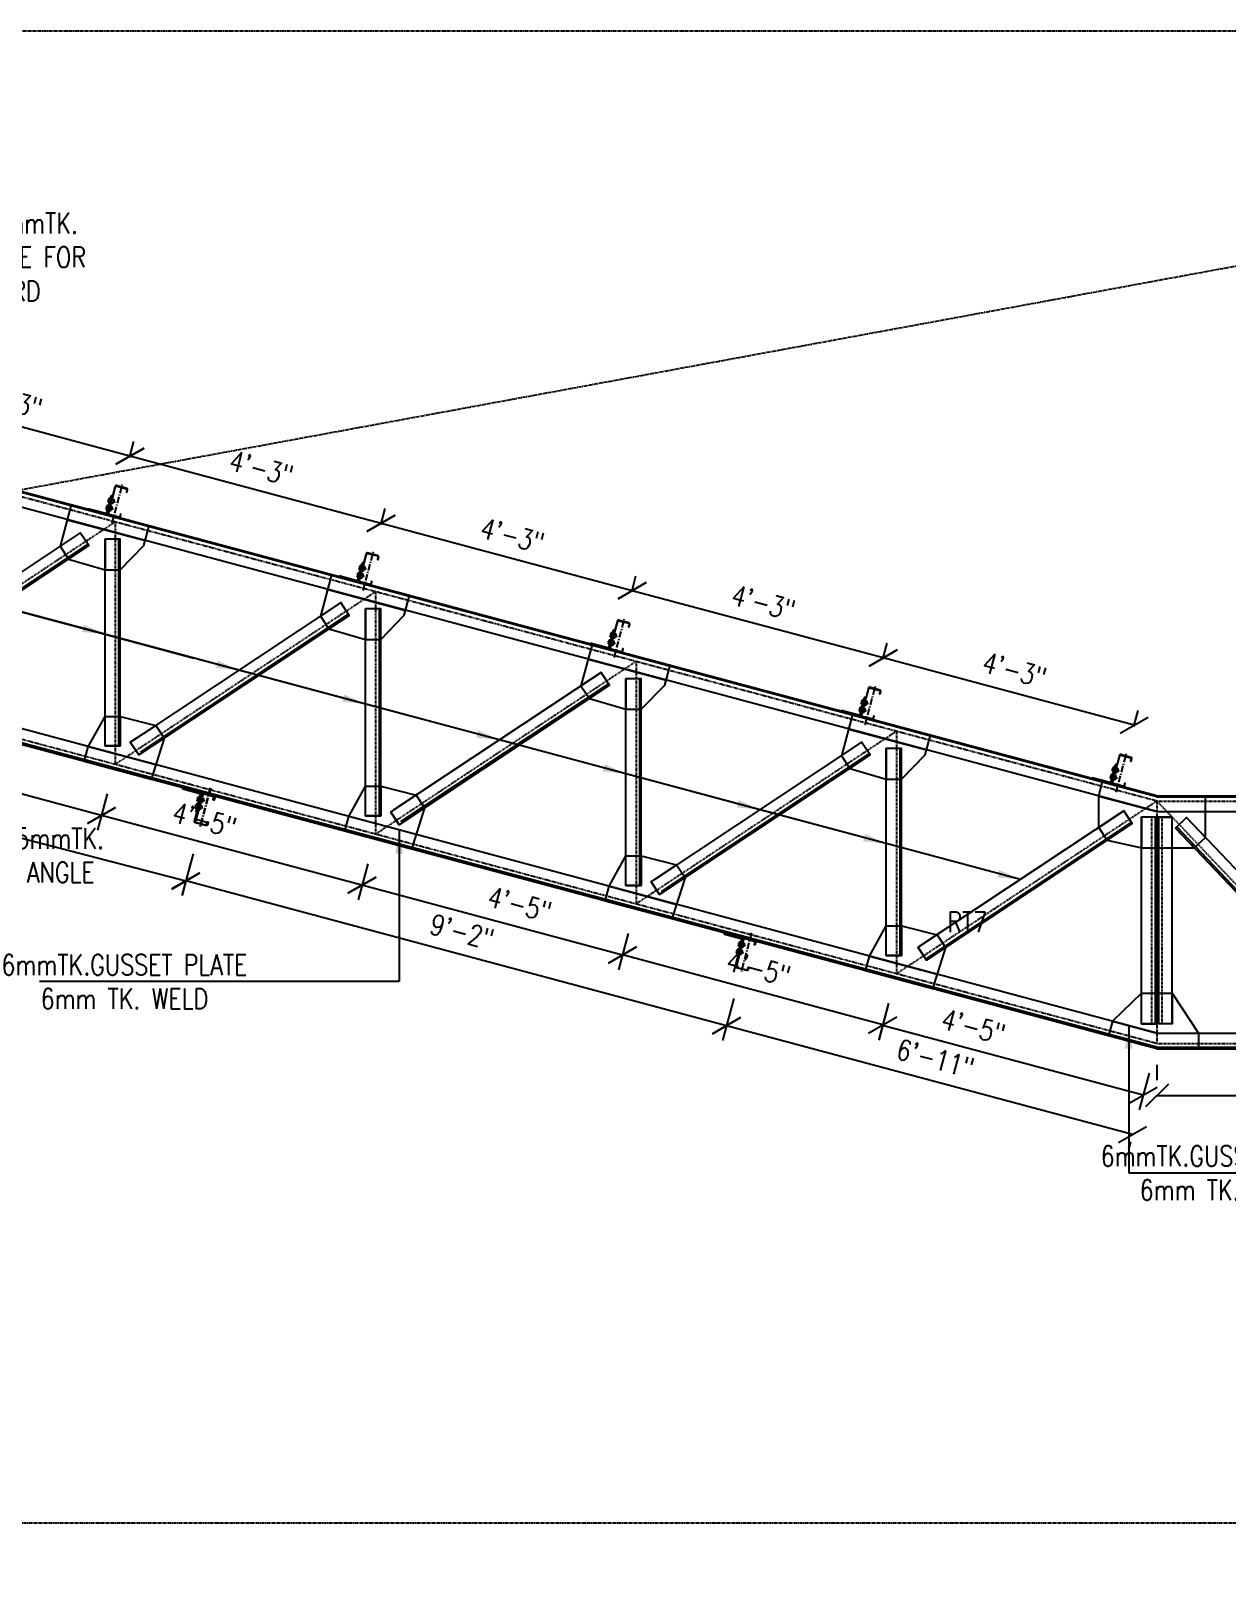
# Model space of a CAD drawing. Extents: x -95606 to 113309, y -42160 to -940.
# Drawn here: x 104867.7 to 105102.7, y -20082.2 to -19780.6 of the extents above; entities that cross this region are included whole.
import ezdxf

# ---------------------------------------------------------------- set-up
doc = ezdxf.new("R2010")
doc.units = 0
doc.header["$LTSCALE"] = 0.02
doc.header["$MEASUREMENT"] = 0
doc.header["$PDMODE"] = 3
doc.header["$PDSIZE"] = -2
for name, pattern in [('CENTER', [50.8, 31.75, -6.35, 6.35, -6.35]), ('CENTERX2', [101.6, 63.5, -12.7, 12.7, -12.7]), ('DASHEDX2', [1.5, 1, -0.5])]:
    doc.linetypes.add(name, pattern=pattern)
doc.layers.get('0').update_dxf_attribs({"linetype": 'CONTINUOUS'})
doc.layers.get('DEFPOINTS').update_dxf_attribs({"linetype": 'CONTINUOUS'})
for name, color, linetype in [('A-C PURLIN', 1, 'CONTINUOUS'), ('A-GRID', 7, 'CENTERX2'), ('A-OL', 2, 'CONTINUOUS'), ('A-WELD', 6, 'CONTINUOUS'), ('dimentions', 8, 'CONTINUOUS'), ('EXLINE', 33, 'CONTINUOUS'), ('G-GRID', 7, 'CENTERX2'), ('GUSSET', 1, 'CONTINUOUS'), ('OL', 2, 'CONTINUOUS'), ('S-DIM', 7, 'CONTINUOUS'), ('S-TXT', 2, 'CONTINUOUS')]:
    doc.layers.add(name, color=color, linetype=linetype)
doc.layers.add('Layer4', color=4, linetype='CONTINUOUS', lineweight=25)
doc.styles.add('style9', font='romans.shx', dxfattribs={"width": 0.8, "height": 4})
doc.dimstyles.new('TEXT-14', dxfattribs={"dimtxt": 4, "dimasz": 4.5, "dimexe": 3, "dimexo": 6, "dimgap": 2, "dimtad": 1, "dimdec": 0, "dimrnd": 0.5, "dimzin": 1, "dimdsep": 46, "dimlunit": 4, "dimtxsty": 'style9', "dimblk": 'OBLIQUE', "dimcen": 72.09, "dimclrd": 1, "dimclre": 1, "dimclrt": 2, "dimadec": 0, "dimazin": 0, "dimtfac": 1, "dimtdec": 0, "dimtofl": 0, "dimtmove": 0, "dimatfit": 3, "dimfxl": 1, "dimfrac": 2, "dimtolj": 1, "dimtzin": 0, "dimlwd": -1, "dimarcsym": 0})

# ---------------------------------------------------------------- blocks, each defined once
blk = doc.blocks.new('A BOLT')
at = {"layer": 'GUSSET'}
h = blk.add_hatch(dxfattribs=at)
h.set_pattern_fill('LINE', color=8, scale=12.375, angle=107, style=0)
h.set_pattern_definition([(286.416, (-3737.1646, 76954.9778), (1.483816784, 0.437161318), [])])
edge = h.paths.add_edge_path()
edge.add_line((7, -1.2), (11.8, 0.3))
edge.add_ellipse((11.2, 2.4), major_axis=(1.59, 1.59), ratio=1, start_angle=241.416, end_angle=331.416)
edge.add_line((13.3, 3.1), (13.1, 3.8))
edge.add_line((13.1, 3.8), (12.9, 4.6))
edge.add_ellipse((10.7, 3.9), major_axis=(1.59, 1.59), ratio=1, start_angle=331.416, end_angle=421.416)
edge.add_line((10.1, 6.1), (7.5, 5.3))
edge.add_line((7.5, 5.3), (5.3, 4.7))
edge.add_ellipse((5.9, 2.5), major_axis=(1.59, 1.59), ratio=1, start_angle=331.416, end_angle=421.416, ccw=False)
edge.add_line((8, 3.1), (8.3, 2.4))
edge.add_line((8.3, 2.4), (8.5, 1.6))
edge.add_ellipse((6.3, 1), major_axis=(1.59, 1.59), ratio=1, start_angle=241.416, end_angle=331.416, ccw=False)
at = {"layer": 'A-GRID'}
blk.add_line((15.8, 4.6), (-20.1, -5.9), dxfattribs=at)
at = {"layer": 'A-OL', "color": 1, "linetype": 'DASHEDX2'}
for p, q in [((-12.7, 8.6), (-11.9, 8.9)), ((-2.5, 11.6), (-3.3, 11.4)), ((-6, -14.1), (-5.2, -13.8)), ((4.2, -11.1), (3.3, -11.4))]:
    blk.add_line(p, q, dxfattribs=at)
at = {"layer": 'A-OL', "color": 1}
for p, q in [((-5.2, -13.8), (-11.9, 8.9)), ((3.3, -11.4), (-3.3, 11.4))]:
    blk.add_line(p, q, dxfattribs=at)
at = {"layer": 'OL'}
for p, q in [((-12.7, 8.6), (-6, -14.1)), ((-2.5, 11.6), (4.2, -11.1)), ((9.2, 5.8), (-0.1, 3.1))]:
    blk.add_line(p, q, dxfattribs=at)
for points in [[(-12.3, 7), (-16.9, 5.6, 0.414214), (-18.5, 2.8), (-18.1, 1.6)], [(-10.2, 0.2), (-14.9, -1.2, -0.414214), (-17.7, 0.3), (-18.1, 1.6)], [(-2, 10), (2.7, 11.3, -0.414214), (5.5, 9.8), (5.9, 8.6)], [(0, 3.1), (4.7, 4.5, 0.414214), (6.2, 7.3), (5.9, 8.6)], [(8.3, 2.4), (8, 3.1, 0.414214), (5.3, 4.7), (2.7, 3.9)], [(8.3, 2.4), (8.5, 1.6, -0.414214), (7, -1.2), (2.9, -2.4)], [(13.1, 3.8), (13.3, 3.1, -0.414214), (11.8, 0.3), (4.5, -1.9)], [(13.1, 3.8), (12.9, 4.6, 0.414214), (10.1, 6.1), (4.6, 4.5)], [(-16.8, -4.9), (-17, -4.2, -0.414214), (-15.5, -1.4), (-12.9, -0.6)], [(-16.8, -4.9), (-16.5, -5.7, 0.414214), (-13.7, -7.2), (-9.7, -6)], [(-8.5, -5.7), (-13.2, -7.1, 0.414214), (-14.7, -9.9), (-14.4, -11.1)], [(-6.5, -12.5), (-11.2, -13.9, -0.414214), (-14, -12.4), (-14.4, -11.1)], [(1.8, -2.7), (6.4, -1.3, -0.414214), (9.2, -2.8), (9.6, -4.1)], [(3.8, -9.5), (8.4, -8.2, 0.414214), (10, -5.4), (9.6, -4.1)]]:
    blk.add_lwpolyline(points, format="xyb", dxfattribs=at)
for points in [[(-0.9, 2.9), (-9.4, 0.4)], [(8.2, 5.5), (7.8, 5.4), (-0.1, 3.1)], [(-7.7, -5.3), (0.8, -2.8)]]:
    blk.add_lwpolyline(points, dxfattribs=at)
blk = doc.blocks.new('RT8-LIP')
at = {"layer": 'A-C PURLIN'}
h = blk.add_hatch(dxfattribs=at)
h.set_pattern_fill('STEEL', color=256, scale=8, angle=16.708, style=0)
h.set_pattern_definition([(61.708, (-15390.126, -58951.48), (-22.365806, 12.038718), []), (61.708, (-15393.777, -58939.315), (-22.365806, 12.038718), [])])
h.paths.add_polyline_path([(-50.1, 64.3), (-69.8, 129.9, -0.414214), (-66.4, 136.1), (-19.5, 150.2, -0.414214), (-13.3, 146.9), (-10.3, 136.8, 0.490314), (-8.8, 136.3, 0.490314), (-7.9, 137.5), (-11.6, 150, 0.414214), (-17.8, 153.3), (-69.6, 137.8, 0.414214), (-72.9, 131.6), (-52.5, 63.6), (-32.1, -4.4, 0.414214), (-25.9, -7.8), (25.9, 7.8, 0.414214), (29.2, 14), (25.5, 26.4, 0.490314), (24, 27, 0.490314), (23.1, 25.7), (26.1, 15.7, -0.414214), (22.7, 9.4), (-24.2, -4.6, -0.414214), (-30.4, -1.3)])
h = blk.add_hatch(dxfattribs=at)
h.set_pattern_fill('STEEL', color=256, scale=11, angle=106.708, style=0)
h.set_pattern_definition([(151.708, (-15373.637, -58962.002), (-16.553237, -30.752983), []), (151.708, (-15390.362, -58967.023), (-16.553237, -30.752983), [])])
h.paths.add_polyline_path([(-60.7, 86.2, 0.414214), (-64.1, 80), (-39.6, -1.4, -0.414214), (-43, -7.7), (-124.4, -32.1, 0.414214), (-127.7, -38.3), (-31.9, -9.6)])
for points in [[(24.2, 27.1), (23.7, 27, 0.414214), (23.1, 25.7), (26.1, 15.7, -0.414214), (22.7, 9.4), (-24.2, -4.6, -0.414214), (-30.4, -1.3), (-50.1, 64.3), (-69.8, 129.9, -0.414214), (-66.4, 136.1), (-19.5, 150.2, -0.414214), (-13.3, 146.9), (-10.3, 136.8, 0.414214), (-9, 136.2), (-8.5, 136.3, 0.414214), (-7.9, 137.5), (-11.6, 150, 0.414214), (-17.8, 153.3), (-69.6, 137.8, 0.414214), (-72.9, 131.6), (-52.5, 63.6), (-32.1, -4.4, 0.414214), (-25.9, -7.8), (25.9, 7.8, 0.414214), (29.2, 14), (25.5, 26.4, 0.414214)], [(-60.7, 86.2), (-31.9, -9.6), (-127.7, -38.3), (-127.7, -38.3, -0.414214), (-124.4, -32.1), (-43, -7.7, 0.414214), (-39.6, -1.4), (-64.1, 80, -0.414214), (-60.7, 86.2)]]:
    blk.add_lwpolyline(points, format="xyb", close=True, dxfattribs=at)
blk = doc.blocks.new('A$C7F18320F')
at = {"layer": 'A-C PURLIN', "xscale": 0.03999999999769976, "yscale": 0.03999999999769976, "zscale": 0.03999999999769976, "rotation": 357.2919999998659}
blk.add_blockref('RT8-LIP', (1.29, 0.32), dxfattribs=at)
at = {"layer": 'A-WELD', "xscale": 0.03999999999769976, "yscale": 0.03999999999769976, "zscale": 0.03999999999769976, "rotation": 357.2919999998659}
for p in [(-0.54, 2.81), (-0.18, 1.36)]:
    blk.add_blockref('A BOLT', p, dxfattribs=at)
blk = doc.blocks.new('_Oblique')
at = {"color": 0, "linetype": 'ByBlock', "lineweight": -2}
blk.add_line((-0.5, -0.5), (0.5, 0.5), dxfattribs=at)
blk = doc.blocks.new('*D103')
at = {"layer": 'DEFPOINTS', "color": 0, "lineweight": -2, "transparency": 16777216}
for p in [(105035.08, -19903.78), (105033.46, -19909.82), (105082.75, -19923.03)]:
    blk.add_point(p, dxfattribs=at)
at = {"layer": 'dimentions', "color": 1, "lineweight": -2, "transparency": 16777216}
for p, q in [((105035.01, -19904.03), (105035.85, -19900.88)), ((105084.31, -19917.24), (105085.15, -19914.09))]:
    blk.add_line(p, q, dxfattribs=at)
at = {"layer": 'dimentions', "color": 1, "transparency": 16777216}
blk.add_line((105084.37, -19916.99), (105035.08, -19903.78), dxfattribs=at)
at = {"layer": 'dimentions', "color": 1, "transparency": 16777216, "xscale": 4.5, "yscale": 4.5, "zscale": 4.5}
for p, rotation in [((105035.08, -19903.78), 165.0000000000209), ((105084.37, -19916.99), 345.0000000000209)]:
    blk.add_blockref('_Oblique', p, dxfattribs=dict(at, rotation=rotation))
at = {"layer": 'dimentions', "color": 2, "transparency": 16777216, "insert": (105060.86, -19906.15), "char_height": 4, "attachment_point": 5, "rotation": 345, "style": 'style9'}
blk.add_mtext('\\A1;4\'-3"', dxfattribs=at)
blk = doc.blocks.new('*D104')
at = {"layer": 'DEFPOINTS', "color": 0, "lineweight": -2, "transparency": 16777216}
for p in [(104985.78, -19890.57), (104984.16, -19896.61), (105033.46, -19909.82)]:
    blk.add_point(p, dxfattribs=at)
at = {"layer": 'dimentions', "color": 1, "lineweight": -2, "transparency": 16777216}
for p, q in [((104985.71, -19890.82), (104986.55, -19887.67)), ((105035.01, -19904.03), (105035.85, -19900.88))]:
    blk.add_line(p, q, dxfattribs=at)
at = {"layer": 'dimentions', "color": 1, "transparency": 16777216}
blk.add_line((105035.08, -19903.78), (104985.78, -19890.57), dxfattribs=at)
at = {"layer": 'dimentions', "color": 1, "transparency": 16777216, "xscale": 4.5, "yscale": 4.5, "zscale": 4.5}
for p, rotation in [((104985.78, -19890.57), 165.0000000000074), ((105035.08, -19903.78), 345.0000000000074)]:
    blk.add_blockref('_Oblique', p, dxfattribs=dict(at, rotation=rotation))
at = {"layer": 'dimentions', "color": 2, "transparency": 16777216, "insert": (105011.56, -19892.94), "char_height": 4, "attachment_point": 5, "rotation": 345, "style": 'style9'}
blk.add_mtext('\\A1;4\'-3"', dxfattribs=at)
blk = doc.blocks.new('*D105')
at = {"layer": 'DEFPOINTS', "color": 0, "lineweight": -2, "transparency": 16777216}
for p in [(104936.48, -19877.36), (104934.86, -19883.4), (104984.16, -19896.61)]:
    blk.add_point(p, dxfattribs=at)
at = {"layer": 'dimentions', "color": 1, "lineweight": -2, "transparency": 16777216}
for p, q in [((104936.41, -19877.61), (104937.26, -19874.46)), ((104985.71, -19890.82), (104986.55, -19887.67))]:
    blk.add_line(p, q, dxfattribs=at)
at = {"layer": 'dimentions', "color": 1, "transparency": 16777216}
blk.add_line((104985.78, -19890.57), (104936.48, -19877.36), dxfattribs=at)
at = {"layer": 'dimentions', "color": 1, "transparency": 16777216, "xscale": 4.5, "yscale": 4.5, "zscale": 4.5}
for p, rotation in [((104936.48, -19877.36), 165.0000000000288), ((104985.78, -19890.57), 345.0000000000288)]:
    blk.add_blockref('_Oblique', p, dxfattribs=dict(at, rotation=rotation))
at = {"layer": 'dimentions', "color": 2, "transparency": 16777216, "insert": (104962.26, -19879.73), "char_height": 4, "attachment_point": 5, "rotation": 345, "style": 'style9'}
blk.add_mtext('\\A1;4\'-3"', dxfattribs=at)
blk = doc.blocks.new('*D106')
at = {"layer": 'DEFPOINTS', "color": 0, "lineweight": -2, "transparency": 16777216}
for p in [(104887.18, -19864.15), (104885.56, -19870.2), (104934.86, -19883.4)]:
    blk.add_point(p, dxfattribs=at)
at = {"layer": 'dimentions', "color": 1, "lineweight": -2, "transparency": 16777216}
for p, q in [((104887.11, -19864.4), (104887.96, -19861.25)), ((104936.41, -19877.61), (104937.26, -19874.46))]:
    blk.add_line(p, q, dxfattribs=at)
at = {"layer": 'dimentions', "color": 1, "transparency": 16777216}
blk.add_line((104936.48, -19877.36), (104887.18, -19864.15), dxfattribs=at)
at = {"layer": 'dimentions', "color": 1, "transparency": 16777216, "xscale": 4.5, "yscale": 4.5, "zscale": 4.5}
for p, rotation in [((104887.18, -19864.15), 164.9999999999989), ((104936.48, -19877.36), 344.9999999999989)]:
    blk.add_blockref('_Oblique', p, dxfattribs=dict(at, rotation=rotation))
at = {"layer": 'dimentions', "color": 2, "transparency": 16777216, "insert": (104912.96, -19866.52), "char_height": 4, "attachment_point": 5, "rotation": 345, "style": 'style9'}
blk.add_mtext('\\A1;4\'-3"', dxfattribs=at)
blk = doc.blocks.new('*D107')
at = {"layer": 'DEFPOINTS', "color": 0, "lineweight": -2, "transparency": 16777216}
for p in [(104837.88, -19850.94), (104836.26, -19856.99), (104885.56, -19870.2)]:
    blk.add_point(p, dxfattribs=at)
at = {"layer": 'dimentions', "color": 1, "lineweight": -2, "transparency": 16777216}
for p, q in [((104837.82, -19851.19), (104838.66, -19848.04)), ((104887.11, -19864.4), (104887.96, -19861.25))]:
    blk.add_line(p, q, dxfattribs=at)
at = {"layer": 'dimentions', "color": 1, "transparency": 16777216}
blk.add_line((104887.18, -19864.15), (104837.88, -19850.94), dxfattribs=at)
at = {"layer": 'dimentions', "color": 1, "transparency": 16777216, "xscale": 4.5, "yscale": 4.5, "zscale": 4.5}
for p, rotation in [((104837.88, -19850.94), 165.000000000033), ((104887.18, -19864.15), 345.000000000033)]:
    blk.add_blockref('_Oblique', p, dxfattribs=dict(at, rotation=rotation))
at = {"layer": 'dimentions', "color": 2, "transparency": 16777216, "insert": (104863.67, -19853.31), "char_height": 4, "attachment_point": 5, "rotation": 345, "style": 'style9'}
blk.add_mtext('\\A1;4\'-3"', dxfattribs=at)
blk = doc.blocks.new('*D111')
at = {"layer": 'DEFPOINTS', "color": 0, "lineweight": -2, "transparency": 16777216}
for p in [(104935.42, -19938.4), (104932.74, -19948.41), (104986.56, -19952.11)]:
    blk.add_point(p, dxfattribs=at)
at = {"layer": 'dimentions', "color": 1, "lineweight": -2, "transparency": 16777216}
for p, q in [((104933.87, -19944.2), (104931.96, -19951.31)), ((104985.01, -19957.9), (104983.1, -19965.01))]:
    blk.add_line(p, q, dxfattribs=at)
at = {"layer": 'dimentions', "color": 1, "transparency": 16777216}
blk.add_line((104983.88, -19962.12), (104932.74, -19948.41), dxfattribs=at)
at = {"layer": 'dimentions', "color": 1, "transparency": 16777216, "xscale": 4.5, "yscale": 4.5, "zscale": 4.5}
for p, rotation in [((104932.74, -19948.41), 164.9991447736693), ((104983.88, -19962.12), 344.9991447736692)]:
    blk.add_blockref('_Oblique', p, dxfattribs=dict(at, rotation=rotation))
at = {"layer": 'dimentions', "color": 2, "transparency": 16777216, "insert": (104963.7, -19952.17), "char_height": 4, "attachment_point": 5, "rotation": 344.9991, "style": 'style9'}
blk.add_mtext('\\A1;4\'-5"', dxfattribs=at)
blk = doc.blocks.new('*D112')
at = {"layer": 'DEFPOINTS', "color": 0, "lineweight": -2, "transparency": 16777216}
for p in [(104884.27, -19924.7), (104881.59, -19934.71), (104935.42, -19938.4)]:
    blk.add_point(p, dxfattribs=at)
at = {"layer": 'dimentions', "color": 1, "lineweight": -2, "transparency": 16777216}
for p, q in [((104882.72, -19930.49), (104880.82, -19937.61)), ((104933.87, -19944.2), (104931.96, -19951.31))]:
    blk.add_line(p, q, dxfattribs=at)
at = {"layer": 'dimentions', "color": 1, "transparency": 16777216}
blk.add_line((104932.74, -19948.41), (104881.59, -19934.71), dxfattribs=at)
at = {"layer": 'dimentions', "color": 1, "transparency": 16777216, "xscale": 4.5, "yscale": 4.5, "zscale": 4.5}
for p, rotation in [((104881.59, -19934.71), 165.0008544177318), ((104932.74, -19948.41), 345.0008544177318)]:
    blk.add_blockref('_Oblique', p, dxfattribs=dict(at, rotation=rotation))
at = {"layer": 'dimentions', "color": 2, "transparency": 16777216, "insert": (104901.8, -19935.59), "char_height": 4, "attachment_point": 5, "rotation": 345.0009, "style": 'style9'}
blk.add_mtext('\\A1;4\'-5"', dxfattribs=at)
blk = doc.blocks.new('*D113')
at = {"layer": 'DEFPOINTS', "color": 0, "lineweight": -2, "transparency": 16777216}
for p in [(104833.13, -19910.99), (104830.45, -19921), (104884.27, -19924.7)]:
    blk.add_point(p, dxfattribs=at)
at = {"layer": 'dimentions', "color": 1, "lineweight": -2, "transparency": 16777216}
for p, q in [((104831.58, -19916.79), (104829.67, -19923.9)), ((104882.72, -19930.49), (104880.82, -19937.61))]:
    blk.add_line(p, q, dxfattribs=at)
at = {"layer": 'dimentions', "color": 1, "transparency": 16777216}
blk.add_line((104881.59, -19934.71), (104830.45, -19921), dxfattribs=at)
at = {"layer": 'dimentions', "color": 1, "transparency": 16777216, "xscale": 4.5, "yscale": 4.5, "zscale": 4.5}
for p, rotation in [((104830.45, -19921), 164.9991799510078), ((104881.59, -19934.71), 344.9991799510078)]:
    blk.add_blockref('_Oblique', p, dxfattribs=dict(at, rotation=rotation))
at = {"layer": 'dimentions', "color": 2, "transparency": 16777216, "insert": (104857.15, -19923.62), "char_height": 4, "attachment_point": 5, "rotation": 344.9992, "style": 'style9'}
blk.add_mtext('\\A1;4\'-5"', dxfattribs=at)
blk = doc.blocks.new('*D117')
at = {"layer": 'DEFPOINTS', "color": 0, "lineweight": -2, "transparency": 16777216}
for p in [(104986.56, -19952.1), (104983.88, -19962.11), (105037.71, -19965.81)]:
    blk.add_point(p, dxfattribs=at)
at = {"layer": 'dimentions', "color": 1, "lineweight": -2, "transparency": 16777216}
for p, q in [((104985.01, -19957.9), (104983.1, -19965.01)), ((105036.15, -19971.6), (105034.25, -19978.72))]:
    blk.add_line(p, q, dxfattribs=at)
at = {"layer": 'dimentions', "color": 1, "transparency": 16777216}
blk.add_line((105035.02, -19975.82), (104983.88, -19962.11), dxfattribs=at)
at = {"layer": 'dimentions', "color": 1, "transparency": 16777216, "xscale": 4.5, "yscale": 4.5, "zscale": 4.5}
for p, rotation in [((104983.88, -19962.11), 164.9991447736693), ((105035.02, -19975.82), 344.9991447736692)]:
    blk.add_blockref('_Oblique', p, dxfattribs=dict(at, rotation=rotation))
at = {"layer": 'dimentions', "color": 2, "transparency": 16777216, "insert": (105010.59, -19964.74), "char_height": 4, "attachment_point": 5, "rotation": 344.9991, "style": 'style9'}
blk.add_mtext('\\A1;4\'-5"', dxfattribs=at)
blk = doc.blocks.new('*D118')
at = {"layer": 'DEFPOINTS', "color": 0, "lineweight": -2, "transparency": 16777216}
for p in [(105037.71, -19965.81), (105034.99, -19975.94), (105088.85, -19979.51)]:
    blk.add_point(p, dxfattribs=at)
at = {"layer": 'dimentions', "color": 1, "lineweight": -2, "transparency": 16777216}
for p, q in [((105036.15, -19971.6), (105034.21, -19978.84)), ((105087.3, -19985.31), (105085.36, -19992.54))]:
    blk.add_line(p, q, dxfattribs=at)
at = {"layer": 'dimentions', "color": 1, "transparency": 16777216}
blk.add_line((105086.13, -19989.64), (105034.99, -19975.94), dxfattribs=at)
at = {"layer": 'dimentions', "color": 1, "transparency": 16777216, "xscale": 4.5, "yscale": 4.5, "zscale": 4.5}
for p, rotation in [((105034.99, -19975.94), 164.9991447736693), ((105086.13, -19989.64), 344.9991447736692)]:
    blk.add_blockref('_Oblique', p, dxfattribs=dict(at, rotation=rotation))
at = {"layer": 'dimentions', "color": 2, "transparency": 16777216, "insert": (105052.8, -19976.18), "char_height": 4, "attachment_point": 5, "rotation": 344.9991, "style": 'style9'}
blk.add_mtext('\\A1;4\'-5"', dxfattribs=at)
blk = doc.blocks.new('*D119')
at = {"layer": 'DEFPOINTS', "color": 0, "lineweight": -2, "transparency": 16777216}
for p in [(105088.85, -19989.7), (105134.06, -19989.7), (105134.06, -19989.7)]:
    blk.add_point(p, dxfattribs=at)
at = {"layer": 'dimentions', "color": 1, "lineweight": -2, "transparency": 16777216}
for p, q in [((105088.85, -19983.7), (105088.85, -19986.7)), ((105134.06, -19983.7), (105134.06, -19986.7))]:
    blk.add_line(p, q, dxfattribs=at)
at = {"layer": 'dimentions', "color": 1, "transparency": 16777216}
blk.add_line((105088.85, -19989.7), (105134.06, -19989.7), dxfattribs=at)
at = {"layer": 'dimentions', "color": 1, "transparency": 16777216, "xscale": 4.5, "yscale": 4.5, "zscale": 4.5, "rotation": 180}
blk.add_blockref('_Oblique', (105088.85, -19989.7), dxfattribs=at)
at = {"layer": 'dimentions', "color": 1, "transparency": 16777216, "xscale": 4.5, "yscale": 4.5, "zscale": 4.5}
blk.add_blockref('_Oblique', (105134.06, -19989.7), dxfattribs=at)
at = {"layer": 'dimentions', "color": 2, "transparency": 16777216, "insert": (105111.46, -19985.31), "char_height": 4, "attachment_point": 5, "style": 'style9'}
blk.add_mtext('\\A1;3\'-9"', dxfattribs=at)
blk = doc.blocks.new('*D126')
at = {"layer": 'DEFPOINTS', "color": 0, "lineweight": -2, "transparency": 16777216}
for p in [(104794.1, -19910.63), (104900.57, -19938.29), (104898.16, -19947.56)]:
    blk.add_point(p, dxfattribs=at)
at = {"layer": 'dimentions', "color": 1, "lineweight": -2, "transparency": 16777216}
for p, q in [((104792.59, -19916.44), (104790.94, -19922.8)), ((104899.06, -19944.1), (104897.4, -19950.46))]:
    blk.add_line(p, q, dxfattribs=at)
at = {"layer": 'dimentions', "color": 1, "transparency": 16777216}
blk.add_line((104791.69, -19919.9), (104898.16, -19947.56), dxfattribs=at)
at = {"layer": 'dimentions', "color": 1, "transparency": 16777216, "xscale": 4.5, "yscale": 4.5, "zscale": 4.5}
for p, rotation in [((104791.69, -19919.9), 165.436140565629), ((104898.16, -19947.56), 345.436140565629)]:
    blk.add_blockref('_Oblique', p, dxfattribs=dict(at, rotation=rotation))
at = {"layer": 'dimentions', "color": 2, "transparency": 16777216, "insert": (104846.03, -19929.49), "char_height": 4, "attachment_point": 5, "rotation": 345.4361, "style": 'style9'}
blk.add_mtext('\\A1;9\'-2"', dxfattribs=at)
blk = doc.blocks.new('*D127')
at = {"layer": 'DEFPOINTS', "color": 0, "lineweight": -2, "transparency": 16777216}
for p in [(105005.5, -19971.67), (105004.34, -19976.01), (105085.23, -19993.03)]:
    blk.add_point(p, dxfattribs=at)
at = {"layer": 'dimentions', "color": 1, "lineweight": -2, "transparency": 16777216}
for p, q in [((105003.95, -19977.46), (105003.56, -19978.91)), ((105083.67, -19998.82), (105083.29, -20000.27))]:
    blk.add_line(p, q, dxfattribs=at)
at = {"layer": 'dimentions', "color": 1, "transparency": 16777216}
blk.add_line((105084.06, -19997.37), (105004.34, -19976.01), dxfattribs=at)
at = {"layer": 'dimentions', "color": 1, "transparency": 16777216, "xscale": 4.5, "yscale": 4.5, "zscale": 4.5}
for p, rotation in [((105004.34, -19976.01), 165.0000000004521), ((105084.06, -19997.37), 345.0000000004521)]:
    blk.add_blockref('_Oblique', p, dxfattribs=dict(at, rotation=rotation))
at = {"layer": 'dimentions', "color": 2, "transparency": 16777216, "insert": (105045.33, -19982.46), "char_height": 4, "attachment_point": 5, "rotation": 345, "style": 'style9'}
blk.add_mtext('\\A1;6\'-11"', dxfattribs=at)
blk = doc.blocks.new('*D128')
at = {"layer": 'DEFPOINTS', "color": 0, "lineweight": -2, "transparency": 16777216}
for p in [(104901.12, -19936.43), (104898.14, -19947.56), (105007.32, -19964.89)]:
    blk.add_point(p, dxfattribs=at)
at = {"layer": 'dimentions', "color": 1, "lineweight": -2, "transparency": 16777216}
for p, q in [((104899.57, -19942.23), (104897.37, -19950.45)), ((105005.76, -19970.68), (105003.56, -19978.91))]:
    blk.add_line(p, q, dxfattribs=at)
at = {"layer": 'dimentions', "color": 1, "transparency": 16777216}
blk.add_line((105004.34, -19976.01), (104898.14, -19947.56), dxfattribs=at)
at = {"layer": 'dimentions', "color": 1, "transparency": 16777216, "xscale": 4.5, "yscale": 4.5, "zscale": 4.5}
for p, rotation in [((104898.14, -19947.56), 165.0001405907302), ((105004.34, -19976.01), 345.0001405907302)]:
    blk.add_blockref('_Oblique', p, dxfattribs=dict(at, rotation=rotation))
at = {"layer": 'dimentions', "color": 2, "transparency": 16777216, "insert": (104952.37, -19957.55), "char_height": 4, "attachment_point": 5, "rotation": 345.0001, "style": 'style9'}
blk.add_mtext('\\A1;9\'-2"', dxfattribs=at)

msp = doc.modelspace()

# ---------------------------------------------------------------- linework, layer by layer
at = {"layer": 'A-GRID'}
for p, q in [((104883.659, -19877.298), (104885.691, -19869.712)), ((104932.957, -19890.507), (104934.99, -19882.921)), ((104982.255, -19903.716), (104984.288, -19896.131)), ((105031.554, -19916.926), (105033.586, -19909.34)), ((105080.852, -19930.135), (105082.885, -19922.55)), ((104902.912, -19929.305), (104900.88, -19936.891)), ((104903.026, -19929.334), (104900.994, -19936.92)), ((105009.218, -19957.788), (105007.186, -19965.374))]:
    msp.add_line(p, q, dxfattribs=at)
at = {"layer": 'G-GRID', "color": 8, "ltscale": 0.1}
for p, q in [((105088.849, -19931.89), (104680.821, -19822.559)), ((105088.849, -19979.513), (104680.821, -19870.182)), ((104884.275, -19877.076), (104833.131, -19910.994)), ((104884.275, -19877.075), (104884.275, -19924.698)), ((104935.418, -19890.78), (104884.275, -19924.698)), ((104935.418, -19890.779), (104935.418, -19938.401)), ((104986.562, -19904.484), (104935.418, -19938.401)), ((104986.562, -19904.483), (104986.562, -19952.105)), ((105037.705, -19918.187), (104986.562, -19952.105)), ((105037.705, -19918.206), (105037.705, -19965.828)), ((105088.849, -19931.89), (105037.705, -19965.828)), ((105088.849, -19931.89), (105269.705, -19931.89)), ((105088.849, -19931.89), (105088.849, -19979.513)), ((105088.849, -19931.89), (105134.063, -19979.513)), ((105087.842, -19975.622), (105087.842, -19935.078)), ((105089.856, -19975.622), (105089.856, -19935.078)), ((105088.849, -19979.513), (105269.705, -19979.513))]:
    msp.add_line(p, q, dxfattribs=at)
at = {"layer": 'Layer4'}
for p, q in [((104874.859, -19876.622), (104890.17, -19880.725)), ((104926.002, -19890.327), (104941.314, -19894.43)), ((104977.146, -19904.03), (104992.457, -19908.133)), ((105028.289, -19917.752), (105043.601, -19921.855)), ((104892.235, -19924.761), (104878.984, -19921.21)), ((104943.379, -19938.465), (104930.128, -19934.914)), ((104981.272, -19948.617), (104994.522, -19952.168)), ((105032.424, -19962.323), (105045.672, -19965.873))]:
    msp.add_line(p, q, dxfattribs=at)
for points in [[(104875.118, -19884.349), (104879.087, -19881.717), (104877.429, -19879.216), (104873.458, -19881.85)], [(104885.275, -19886.449), (104885.275, -19880.449), (104882.275, -19880.449), (104882.275, -19886.449)], [(104926.261, -19898.052), (104930.23, -19895.42), (104928.572, -19892.92), (104924.601, -19895.554)], [(104936.418, -19900.153), (104936.418, -19894.153), (104933.418, -19894.153), (104933.418, -19900.153)], [(104977.405, -19911.756), (104981.374, -19909.124), (104979.716, -19906.624), (104975.745, -19909.257)], [(104987.562, -19913.857), (104987.562, -19907.857), (104984.562, -19907.857), (104984.562, -19913.857)], [(104885.275, -19915.263), (104885.275, -19921.056), (104882.275, -19921.056), (104882.275, -19915.262)], [(104893.9, -19919.514), (104888.9, -19922.83), (104887.242, -19920.33), (104892.242, -19917.014)], [(105028.549, -19925.46), (105032.517, -19922.828), (105030.859, -19920.328), (105026.888, -19922.961)], [(105038.705, -19927.58), (105038.705, -19921.58), (105035.705, -19921.58), (105035.705, -19927.58)], [(104936.418, -19928.967), (104936.418, -19934.76), (104933.418, -19934.76), (104933.418, -19928.966)], [(104945.044, -19933.218), (104940.043, -19936.534), (104938.385, -19934.034), (104943.386, -19930.718)], [(105077.41, -19930.896), (105088.849, -19933.961), (105098.409, -19933.961)], [(105079.019, -19939.614), (105084.018, -19936.296), (105082.359, -19933.796), (105077.36, -19937.114)], [(105088.845, -19941.078), (105088.845, -19935.078), (105085.845, -19935.078), (105085.845, -19941.078)], [(105091.845, -19941.08), (105091.845, -19935.078), (105088.849, -19935.078), (105088.849, -19941.078)], [(105098.37, -19939.014), (105094.678, -19935.126), (105092.503, -19937.191), (105096.195, -19941.08)], [(104987.562, -19942.671), (104987.562, -19948.464), (104984.562, -19948.464), (104984.562, -19942.67)], [(104996.187, -19946.922), (104991.187, -19950.238), (104989.529, -19947.738), (104994.529, -19944.422)], [(105038.705, -19956.394), (105038.705, -19962.187), (105035.705, -19962.187), (105035.705, -19956.393)], [(105048.617, -19959.807), (105043.618, -19963.124), (105041.959, -19960.624), (105046.948, -19957.314)], [(105088.845, -19969.622), (105088.845, -19975.622), (105085.845, -19975.622), (105085.845, -19969.622)], [(105091.845, -19969.622), (105091.845, -19975.622), (105088.845, -19975.622), (105088.845, -19969.622)], [(105080.103, -19975.099), (105088.849, -19977.442), (105096.987, -19977.442)]]:
    msp.add_lwpolyline(points, dxfattribs=at)
at = {"layer": 'S-DIM', "color": 2}
for p, q in [((105088.849, -19930.855), (104679.821, -19821.256)), ((105088.849, -19933.961), (104682.821, -19825.166)), ((105088.849, -19977.442), (104682.821, -19868.648)), ((105088.849, -19980.548), (104679.702, -19870.918)), ((104877.429, -19879.216), (104836.72, -19906.214)), ((104879.087, -19881.717), (104837.756, -19909.126)), ((104928.572, -19892.92), (104887.864, -19919.918)), ((104930.23, -19895.42), (104888.9, -19922.83)), ((104979.716, -19906.624), (104939.007, -19933.621)), ((104981.374, -19909.124), (104940.043, -19936.534)), ((104887.242, -19920.33), (104888.9, -19922.83)), ((104888.9, -19922.83), (104887.242, -19920.33)), ((105030.859, -19920.328), (104990.151, -19947.325)), ((105032.517, -19922.828), (104991.187, -19950.238)), ((105088.849, -19930.855), (105270.701, -19930.855)), ((104938.385, -19934.034), (104940.043, -19936.534)), ((104940.043, -19936.534), (104938.385, -19934.034)), ((105082.359, -19933.796), (105041.96, -19960.605)), ((105084.018, -19936.296), (105043.618, -19963.105)), ((105088.849, -19933.961), (105267.599, -19933.961)), ((104989.529, -19947.738), (104991.187, -19950.238)), ((104991.187, -19950.238), (104989.529, -19947.738)), ((105041.959, -19960.624), (105043.618, -19963.124)), ((105043.618, -19963.124), (105041.959, -19960.624)), ((105088.849, -19977.442), (105267.599, -19977.442)), ((105088.849, -19980.548), (105270.701, -19980.548))]:
    msp.add_line(p, q, dxfattribs=at)
at = {"layer": 'S-DIM', "color": 1}
for p, q in [((105088.849, -19931.062), (104680.141, -19821.549)), ((105088.849, -19980.217), (104680.141, -19870.704)), ((104878.91, -19881.45), (104838.043, -19908.552)), ((104884.955, -19880.449), (104884.955, -19921.056)), ((104930.053, -19895.154), (104889.186, -19922.256)), ((104936.098, -19894.153), (104936.098, -19934.76)), ((104981.197, -19908.858), (104940.33, -19935.96)), ((104987.242, -19907.857), (104987.242, -19948.464)), ((105032.34, -19922.561), (104991.473, -19949.664)), ((105038.385, -19921.58), (105038.385, -19962.187)), ((105088.849, -19931.062), (105270.385, -19931.062)), ((105083.841, -19936.029), (105043.442, -19962.838)), ((105088.525, -19935.078), (105088.525, -19975.622)), ((105089.165, -19935.078), (105089.165, -19975.622)), ((105092.735, -19936.971), (105129.254, -19975.436)), ((105088.849, -19980.217), (105270.385, -19980.217))]:
    msp.add_line(p, q, dxfattribs=at)
at = {"layer": 'S-DIM', "color": 3, "linetype": 'Continuous'}
for p, q in [((105078.186, -19927.998), (105088.849, -19930.855)), ((105088.849, -19930.855), (105098.37, -19930.855)), ((105098.37, -19939.014), (105098.37, -19930.855)), ((105096.195, -19941.08), (105098.37, -19939.014)), ((105079.069, -19939.58), (105085.845, -19941.078)), ((105085.845, -19941.078), (105091.845, -19941.08)), ((105091.845, -19941.08), (105096.195, -19941.08)), ((105085.845, -19969.622), (105080.103, -19975.099)), ((105085.845, -19969.622), (105091.845, -19969.622)), ((105091.845, -19969.622), (105096.987, -19977.442)), ((105080.103, -19975.099), (105079.327, -19977.997)), ((105088.849, -19980.548), (105079.327, -19977.997)), ((105096.987, -19977.442), (105096.987, -19980.548)), ((105096.987, -19980.548), (105088.849, -19980.548))]:
    msp.add_line(p, q, dxfattribs=at)
for points in [[(104875.635, -19873.725), (104873.458, -19881.851), (104875.118, -19884.349), (104882.275, -19886.45), (104885.275, -19886.45), (104889.912, -19881.691), (104890.947, -19877.827), (104875.635, -19873.725)], [(104926.779, -19887.43), (104924.601, -19895.556), (104926.261, -19898.054), (104933.418, -19900.155), (104936.418, -19900.155), (104941.055, -19895.396), (104942.09, -19891.532), (104926.779, -19887.43)], [(104977.922, -19901.132), (104975.745, -19909.258), (104977.405, -19911.757), (104984.562, -19913.858), (104987.562, -19913.858), (104992.199, -19909.099), (104993.234, -19905.235), (104977.922, -19901.132)], [(105029.066, -19914.854), (105026.888, -19922.98), (105028.549, -19925.479), (105035.705, -19927.58), (105038.705, -19927.58), (105043.342, -19922.821), (105044.377, -19918.957), (105029.066, -19914.854)], [(104893.9, -19919.515), (104891.327, -19927.623), (104878.208, -19924.107), (104878.984, -19921.21), (104882.275, -19915.263), (104885.275, -19915.264), (104892.242, -19917.015), (104893.9, -19919.515)], [(104945.044, -19933.219), (104942.47, -19941.327), (104929.351, -19937.811), (104930.128, -19934.914), (104933.418, -19928.967), (104936.418, -19928.968), (104943.386, -19930.719), (104945.044, -19933.219)], [(105079.069, -19939.58), (105077.41, -19937.081), (105077.41, -19930.896), (105078.186, -19927.998)], [(104996.187, -19946.923), (104993.614, -19955.031), (104980.495, -19951.515), (104981.271, -19948.618), (104984.562, -19942.671), (104987.562, -19942.671), (104994.529, -19944.422), (104996.187, -19946.923)], [(105047.331, -19960.646), (105044.757, -19968.754), (105031.638, -19965.238), (105032.415, -19962.341), (105035.705, -19956.394), (105038.705, -19956.394), (105045.673, -19958.145), (105047.331, -19960.646)]]:
    msp.add_lwpolyline(points, dxfattribs=at)
at = {"layer": 'S-TXT', "color": 5, "linetype": 'CENTER', "lineweight": -2}
msp.add_line((105355.57, -19780.599), (103131.986, -20190.049), dxfattribs=at)
at = {"layer": 'S-TXT'}
for p, q in [((104882.275, -19921.056), (104882.275, -19880.449)), ((104885.275, -19880.449), (104882.275, -19880.449)), ((104885.275, -19921.056), (104885.275, -19880.449)), ((104933.418, -19934.76), (104933.418, -19894.153)), ((104936.418, -19894.153), (104933.418, -19894.153)), ((104936.418, -19934.76), (104936.418, -19894.153)), ((104984.562, -19948.464), (104984.562, -19907.857)), ((104987.562, -19907.857), (104984.562, -19907.857)), ((104987.562, -19948.464), (104987.562, -19907.857)), ((104882.275, -19921.056), (104885.275, -19921.056)), ((105035.705, -19962.187), (105035.705, -19921.58)), ((105038.705, -19921.58), (105035.705, -19921.58)), ((105038.705, -19962.187), (105038.705, -19921.58)), ((104933.418, -19934.76), (104936.418, -19934.76)), ((105085.845, -19975.622), (105085.845, -19935.078)), ((105088.845, -19975.622), (105088.845, -19935.078)), ((105088.845, -19975.622), (105088.845, -19935.078)), ((105088.845, -19935.078), (105091.845, -19935.078)), ((105091.845, -19975.622), (105091.845, -19935.078)), ((105094.678, -19935.127), (105092.503, -19937.192)), ((105094.678, -19935.126), (105131.198, -19973.59)), ((105092.503, -19937.191), (105129.022, -19975.656)), ((105085.845, -19941.078), (105088.845, -19941.078)), ((105088.849, -19941.08), (105091.845, -19941.08)), ((104984.562, -19948.464), (104987.562, -19948.464)), ((105035.705, -19962.187), (105038.705, -19962.187)), ((105085.845, -19969.622), (105088.845, -19969.622)), ((105088.845, -19969.622), (105091.845, -19969.622)), ((105085.845, -19975.622), (105088.845, -19975.622))]:
    msp.add_line(p, q, dxfattribs=at)
at = {"layer": 'S-TXT', "color": 5, "linetype": 'CENTER', "lineweight": -2}
msp.add_lwpolyline([(103911.075, -19780.599), (105355.57, -19780.599), (105355.57, -20073.694), (103911.075, -20073.694)], close=True, dxfattribs=at)

# ---------------------------------------------------------------- block references
at = {"ltscale": 44}
for p, xscale, yscale, zscale, rotation in [((104882.747, -19875.631), 0.9833464483156201, 0.9833464483156201, 0.9833464483156201, 330.9999999988659), ((104932.045, -19888.84), 0.9833464483156201, 0.9833464483156201, 0.9833464483156201, 330.9999999988659), ((104981.343, -19902.05), 0.9833464483156201, 0.9833464483156201, 0.9833464483156201, 330.9999999988659), ((105030.642, -19915.259), 0.9833464483156201, 0.9833464483156201, 0.9833464483156201, 330.9999999988659), ((105079.94, -19928.468), 0.9833464483156201, 0.9833464483156201, 0.9833464483156201, 330.9999999988659), ((104901.289, -19930.292), -0.9833464483156208, 0.9833464483156208, 0.9833464483156208, 178.9999999990045), ((104901.404, -19930.321), -0.9833464483156208, 0.9833464483156207, 0.9833464483156207, 178.9999999990045), ((105007.595, -19958.775), -0.9833464483156208, 0.9833464483156206, 0.9833464483156206, 178.9999999990045)]:
    msp.add_blockref('A$C7F18320F', p, dxfattribs=dict(at, xscale=xscale, yscale=yscale, zscale=zscale, rotation=rotation))

# ---------------------------------------------------------------- texts
at = {"layer": 'dimentions', "color": 2, "char_height": 4, "attachment_point": 5, "style": 'style9'}
for s, insert in [('2/75X75X5mmTK. \\PDOUBLE ANGLE FOR\\PTOP CHORD', (104857.135, -19825.065)), ('75X75X5mmTK. \\PSINGLE ANGLE', (104865.161, -19942.569)), ('RT7', (105051.596, -19955.657)), ('6mmTK.GUSSET PLATE \\P6mm TK. WELD', (104886.082, -19967.376)), ('6mmTK.GUSSET PLATE \\P6mm TK. WELD', (105101.921, -20004.939))]:
    msp.add_mtext_dynamic_manual_height_columns(s, width=104.19387, gutter_width=16, heights=[0], dxfattribs=dict(at, insert=insert))

# ---------------------------------------------------------------- dimensions: what is measured, and where the dimension line sits
at = {"layer": 'dimentions'}
for p1, p2, distance, picture, middle in [((104885.562, -19870.196), (104836.263, -19856.986), -6.258, '*D107', (104863.666, -19853.314)), ((104934.86, -19883.405), (104885.562, -19870.196), -6.258, '*D106', (104912.964, -19866.524)), ((104984.158, -19896.614), (104934.86, -19883.405), -6.258, '*D105', (104962.263, -19879.733)), ((105033.457, -19909.824), (104984.158, -19896.614), -6.258, '*D104', (105011.561, -19892.943)), ((105082.755, -19923.033), (105033.457, -19909.824), -6.258, '*D103', (105060.859, -19906.152)), ((104794.101, -19910.632), (104900.566, -19938.293), -9.576, '*D126', (104846.027, -19929.49)), ((104884.275, -19924.698), (104833.131, -19910.993), 10.363, '*D113', (104857.155, -19923.624)), ((105007.315, -19964.889), (104901.121, -19936.435), 11.513, '*D128', (104952.372, -19957.552)), ((105037.705, -19965.809), (104986.562, -19952.104), 10.363, '*D117', (105010.585, -19964.735)), ((105085.227, -19993.029), (105005.499, -19971.666), 4.497, '*D127', (105045.333, -19982.46))]:
    dim = msp.add_aligned_dim(p1=p1, p2=p2, distance=distance, dimstyle='TEXT-14', override={"dimfxl": 0.18}, dxfattribs=at)
    dim.commit()
    dim.dimension.update_dxf_attribs({"geometry": picture, "text_midpoint": middle})
for base, p1, p2, angle, picture, middle in [((104881.593, -19934.708), (104935.418, -19938.401), (104884.275, -19924.698), 165.00085, '*D112', (104900.666, -19939.818)), ((104932.736, -19948.411), (104986.562, -19952.105), (104935.418, -19938.401), 164.99914, '*D111', (104962.564, -19956.404)), ((105034.991, -19975.94), (105088.849, -19979.514), (105037.705, -19965.809), 164.99914, '*D118', (105051.671, -19980.41))]:
    dim = msp.add_linear_dim(base=base, p1=p1, p2=p2, angle=angle, dimstyle='TEXT-14', override={"dimfxl": 0.18}, dxfattribs=at)
    dim.commit()
    dim.dimension.update_dxf_attribs({"geometry": picture, "text_midpoint": middle, "dimtype": 161})
dim = msp.add_linear_dim(base=(105134.063, -19989.696), p1=(105088.849, -19989.696), p2=(105134.063, -19989.696), dimstyle='TEXT-14', override={"dimfxl": 0.18}, dxfattribs=at)
dim.commit()
dim.dimension.update_dxf_attribs({"geometry": '*D119', "text_midpoint": (105111.456, -19985.315)})

# ---------------------------------------------------------------- leaders
at = {"layer": 'EXLINE'}
for points in [[(104834.131, -19886.22), (104886.672, -19900.299)], [(105062.031, -19947.286), (104862.679, -19893.87), (104862.679, -19942.352), (104812.43, -19942.352)], [(104882.275, -19899.12), (104859.947, -19893.138)], [(104861.313, -19893.504), (104899.718, -19903.794)], [(104908.591, -19906.172), (104882.918, -19899.293)], [(104933.418, -19912.824), (104900.433, -19903.986)], [(104959.734, -19919.876), (104933.418, -19912.824)], [(104984.562, -19926.528), (104959.734, -19919.876)], [(105010.878, -19933.579), (104984.562, -19926.528)], [(105035.705, -19940.232), (105010.878, -19933.579)], [(104940.043, -19937.691), (104940.043, -19967.337), (104869.409, -19967.337)], [(105083.308, -19976.025), (105083.308, -20004.9), (105153.942, -20004.9)]]:
    msp.add_leader(points, dimstyle='TEXT-14', override={"dimtad": 0}, dxfattribs=at)

doc.saveas('drawing.dxf')
